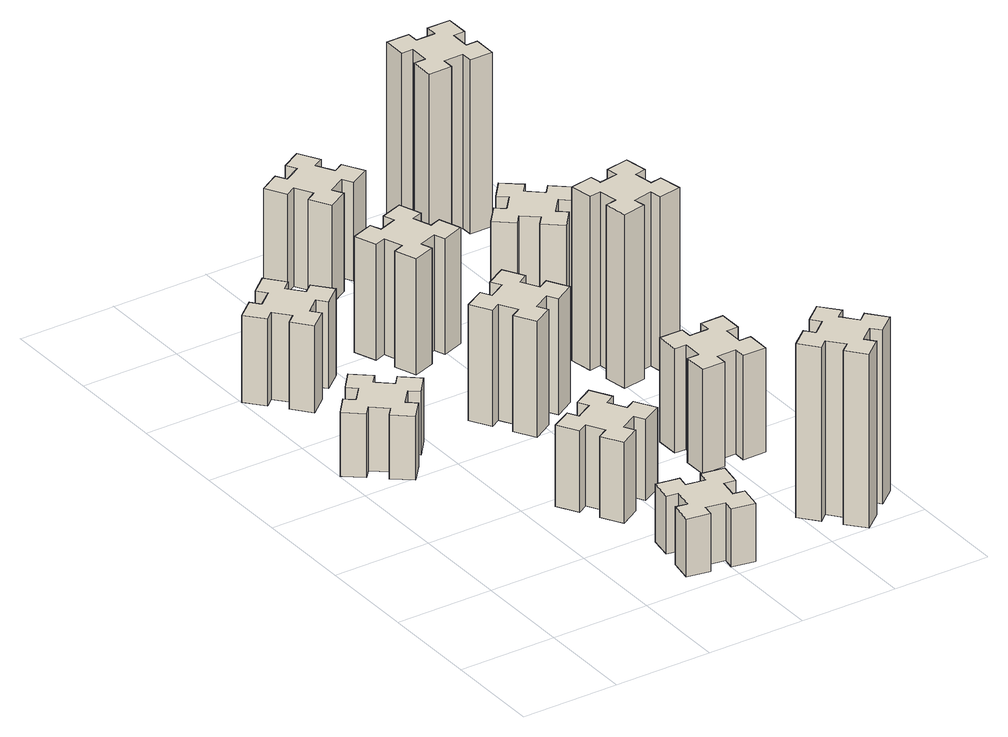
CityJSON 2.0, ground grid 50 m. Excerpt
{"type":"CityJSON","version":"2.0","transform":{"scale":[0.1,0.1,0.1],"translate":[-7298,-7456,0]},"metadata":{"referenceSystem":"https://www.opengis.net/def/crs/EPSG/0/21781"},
"CityObjects":{
"building1":{"type":"Building","attributes":{"class":"1000","function":"1000","usage":"1000","yearOfConstruction":2016,"roofType":"1000","measuredHeight":33,"storeysAboveGround":30,"storeysBelowGround":0},"geometry":[{"type":"Solid","lod":"1","boundaries":[[[[0,1,2,3,4,5,6,7,8,9,10,11,12,13,14,15,16,17,18,19]],[[17,16,20,21]],[[16,15,22,20]],[[15,14,23,22]],[[14,13,24,23]],[[13,12,25,24]],[[12,11,26,25]],[[11,10,27,26]],[[10,9,28,27]],[[9,8,29,28]],[[8,7,30,29]],[[7,6,31,30]],[[6,5,32,31]],[[5,4,33,32]],[[4,3,34,33]],[[3,2,35,34]],[[2,1,36,35]],[[1,0,37,36]],[[0,19,38,37]],[[19,18,39,38]],[[18,17,21,39]],[[24,25,26,27,28,29,30,31,32,33,34,35,36,37,38,39,21,20,22,23]]]]}]},
"building2":{"type":"Building","attributes":{"class":"1000","function":"1000","usage":"1000","yearOfConstruction":2016,"roofType":"1000","measuredHeight":45,"storeysAboveGround":30,"storeysBelowGround":0},"geometry":[{"type":"Solid","lod":"1","boundaries":[[[[40,41,42,43,44,45,46,47,48,49,50,51,52,53,54,55,56,57,58,59]],[[57,56,60,61]],[[56,55,62,60]],[[55,54,63,62]],[[54,53,64,63]],[[53,52,65,64]],[[52,51,66,65]],[[51,50,67,66]],[[50,49,68,67]],[[49,48,69,68]],[[48,47,70,69]],[[47,46,71,70]],[[46,45,72,71]],[[45,44,73,72]],[[44,43,74,73]],[[43,42,75,74]],[[42,41,76,75]],[[41,40,77,76]],[[40,59,78,77]],[[59,58,79,78]],[[58,57,61,79]],[[64,65,66,67,68,69,70,71,72,73,74,75,76,77,78,79,61,60,62,63]]]]}]},
"building3":{"type":"Building","attributes":{"class":"1000","function":"1000","usage":"1000","yearOfConstruction":2016,"roofType":"1000","measuredHeight":30,"storeysAboveGround":30,"storeysBelowGround":0},"geometry":[{"type":"Solid","lod":"1","boundaries":[[[[80,81,82,83,84,85,86,87,88,89,90,91,92,93,94,95,96,97,98,99]],[[97,96,100,101]],[[96,95,102,100]],[[95,94,103,102]],[[94,93,104,103]],[[93,92,105,104]],[[92,91,106,105]],[[91,90,107,106]],[[90,89,108,107]],[[89,88,109,108]],[[88,87,110,109]],[[87,86,111,110]],[[86,85,112,111]],[[85,84,113,112]],[[84,83,114,113]],[[83,82,115,114]],[[82,81,116,115]],[[81,80,117,116]],[[80,99,118,117]],[[99,98,119,118]],[[98,97,101,119]],[[104,105,106,107,108,109,110,111,112,113,114,115,116,117,118,119,101,100,102,103]]]]}]},
"building4":{"type":"Building","attributes":{"class":"1000","function":"1000","usage":"1000","yearOfConstruction":2016,"roofType":"1000","measuredHeight":42,"storeysAboveGround":30,"storeysBelowGround":0},"geometry":[{"type":"Solid","lod":"1","boundaries":[[[[120,121,122,123,124,125,126,127,128,129,130,131,132,133,134,135,136,137,138,139]],[[137,136,140,141]],[[136,135,142,140]],[[135,134,143,142]],[[134,133,144,143]],[[133,132,145,144]],[[132,131,146,145]],[[131,130,147,146]],[[130,129,148,147]],[[129,128,149,148]],[[128,127,150,149]],[[127,126,151,150]],[[126,125,152,151]],[[125,124,153,152]],[[124,123,154,153]],[[123,122,155,154]],[[122,121,156,155]],[[121,120,157,156]],[[120,139,158,157]],[[139,138,159,158]],[[138,137,141,159]],[[144,145,146,147,148,149,150,151,152,153,154,155,156,157,158,159,141,140,142,143]]]]}]},
"building5":{"type":"Building","attributes":{"class":"1000","function":"1000","usage":"1000","yearOfConstruction":2016,"roofType":"1000","measuredHeight":60,"storeysAboveGround":30,"storeysBelowGround":0},"geometry":[{"type":"Solid","lod":"1","boundaries":[[[[160,161,162,163,164,165,166,167,168,169,170,171,172,173,174,175,176,177,178,179]],[[177,176,180,181]],[[176,175,182,180]],[[175,174,183,182]],[[174,173,184,183]],[[173,172,185,184]],[[172,171,186,185]],[[171,170,187,186]],[[170,169,188,187]],[[169,168,189,188]],[[168,167,190,189]],[[167,166,191,190]],[[166,165,192,191]],[[165,164,193,192]],[[164,163,194,193]],[[163,162,195,194]],[[162,161,196,195]],[[161,160,197,196]],[[160,179,198,197]],[[179,178,199,198]],[[178,177,181,199]],[[184,185,186,187,188,189,190,191,192,193,194,195,196,197,198,199,181,180,182,183]]]]}]},
"building6":{"type":"Building","attributes":{"class":"1000","function":"1000","usage":"1000","yearOfConstruction":2016,"roofType":"1000","measuredHeight":60,"storeysAboveGround":30,"storeysBelowGround":0},"geometry":[{"type":"Solid","lod":"1","boundaries":[[[[200,201,202,203,204,205,206,207,208,209,210,211,212,213,214,215,216,217,218,219]],[[217,216,220,221]],[[216,215,222,220]],[[215,214,223,222]],[[214,213,224,223]],[[213,212,225,224]],[[212,211,226,225]],[[211,210,227,226]],[[210,209,228,227]],[[209,208,229,228]],[[208,207,230,229]],[[207,206,231,230]],[[206,205,232,231]],[[205,204,233,232]],[[204,203,234,233]],[[203,202,235,234]],[[202,201,236,235]],[[201,200,237,236]],[[200,219,238,237]],[[219,218,239,238]],[[218,217,221,239]],[[224,225,226,227,228,229,230,231,232,233,234,235,236,237,238,239,221,220,222,223]]]]}]},
"building7":{"type":"Building","attributes":{"class":"1000","function":"1000","usage":"1000","yearOfConstruction":2016,"roofType":"1000","measuredHeight":90,"storeysAboveGround":30,"storeysBelowGround":0},"geometry":[{"type":"Solid","lod":"1","boundaries":[[[[240,241,242,243,244,245,246,247,248,249,250,251,252,253,254,255,256,257,258,259]],[[257,256,260,261]],[[256,255,262,260]],[[255,254,263,262]],[[254,253,264,263]],[[253,252,265,264]],[[252,251,266,265]],[[251,250,267,266]],[[250,249,268,267]],[[249,248,269,268]],[[248,247,270,269]],[[247,246,271,270]],[[246,245,272,271]],[[245,244,273,272]],[[244,243,274,273]],[[243,242,275,274]],[[242,241,276,275]],[[241,240,277,276]],[[240,259,278,277]],[[259,258,279,278]],[[258,257,261,279]],[[264,265,266,267,268,269,270,271,272,273,274,275,276,277,278,279,261,260,262,263]]]]}]},
"building8":{"type":"Building","attributes":{"class":"1000","function":"1000","usage":"1000","yearOfConstruction":2016,"roofType":"1000","measuredHeight":54,"storeysAboveGround":30,"storeysBelowGround":0},"geometry":[{"type":"Solid","lod":"1","boundaries":[[[[280,281,282,283,284,285,286,287,288,289,290,291,292,293,294,295,296,297,298,299]],[[297,296,300,301]],[[296,295,302,300]],[[295,294,303,302]],[[294,293,304,303]],[[293,292,305,304]],[[292,291,306,305]],[[291,290,307,306]],[[290,289,308,307]],[[289,288,309,308]],[[288,287,310,309]],[[287,286,311,310]],[[286,285,312,311]],[[285,284,313,312]],[[284,283,314,313]],[[283,282,315,314]],[[282,281,316,315]],[[281,280,317,316]],[[280,299,318,317]],[[299,298,319,318]],[[298,297,301,319]],[[304,305,306,307,308,309,310,311,312,313,314,315,316,317,318,319,301,300,302,303]]]]}]},
"building9":{"type":"Building","attributes":{"class":"1000","function":"1000","usage":"1000","yearOfConstruction":2016,"roofType":"1000","measuredHeight":51,"storeysAboveGround":30,"storeysBelowGround":0},"geometry":[{"type":"Solid","lod":"1","boundaries":[[[[320,321,322,323,324,325,326,327,328,329,330,331,332,333,334,335,336,337,338,339]],[[337,336,340,341]],[[336,335,342,340]],[[335,334,343,342]],[[334,333,344,343]],[[333,332,345,344]],[[332,331,346,345]],[[331,330,347,346]],[[330,329,348,347]],[[329,328,349,348]],[[328,327,350,349]],[[327,326,351,350]],[[326,325,352,351]],[[325,324,353,352]],[[324,323,354,353]],[[323,322,355,354]],[[322,321,356,355]],[[321,320,357,356]],[[320,339,358,357]],[[339,338,359,358]],[[338,337,341,359]],[[344,345,346,347,348,349,350,351,352,353,354,355,356,357,358,359,341,340,342,343]]]]}]},
"building10":{"type":"Building","attributes":{"class":"1000","function":"1000","usage":"1000","yearOfConstruction":2016,"roofType":"1000","measuredHeight":90,"storeysAboveGround":30,"storeysBelowGround":0},"geometry":[{"type":"Solid","lod":"1","boundaries":[[[[360,361,362,363,364,365,366,367,368,369,370,371,372,373,374,375,376,377,378,379]],[[377,376,380,381]],[[376,375,382,380]],[[375,374,383,382]],[[374,373,384,383]],[[373,372,385,384]],[[372,371,386,385]],[[371,370,387,386]],[[370,369,388,387]],[[369,368,389,388]],[[368,367,390,389]],[[367,366,391,390]],[[366,365,392,391]],[[365,364,393,392]],[[364,363,394,393]],[[363,362,395,394]],[[362,361,396,395]],[[361,360,397,396]],[[360,379,398,397]],[[379,378,399,398]],[[378,377,381,399]],[[384,385,386,387,388,389,390,391,392,393,394,395,396,397,398,399,381,380,382,383]]]]}]},
"building11":{"type":"Building","attributes":{"class":"1000","function":"1000","usage":"1000","yearOfConstruction":2016,"roofType":"1000","measuredHeight":45,"storeysAboveGround":30,"storeysBelowGround":0},"geometry":[{"type":"Solid","lod":"1","boundaries":[[[[400,401,402,403,404,405,406,407,408,409,410,411,412,413,414,415,416,417,418,419]],[[417,416,420,421]],[[416,415,422,420]],[[415,414,423,422]],[[414,413,424,423]],[[413,412,425,424]],[[412,411,426,425]],[[411,410,427,426]],[[410,409,428,427]],[[409,408,429,428]],[[408,407,430,429]],[[407,406,431,430]],[[406,405,432,431]],[[405,404,433,432]],[[404,403,434,433]],[[403,402,435,434]],[[402,401,436,435]],[[401,400,437,436]],[[400,419,438,437]],[[419,418,439,438]],[[418,417,421,439]],[[424,425,426,427,428,429,430,431,432,433,434,435,436,437,438,439,421,420,422,423]]]]}]},
"building12":{"type":"Building","attributes":{"class":"1000","function":"1000","usage":"1000","yearOfConstruction":2016,"roofType":"1000","measuredHeight":90,"storeysAboveGround":30,"storeysBelowGround":0},"geometry":[{"type":"Solid","lod":"1","boundaries":[[[[440,441,442,443,444,445,446,447,448,449,450,451,452,453,454,455,456,457,458,459]],[[457,456,460,461]],[[456,455,462,460]],[[455,454,463,462]],[[454,453,464,463]],[[453,452,465,464]],[[452,451,466,465]],[[451,450,467,466]],[[450,449,468,467]],[[449,448,469,468]],[[448,447,470,469]],[[447,446,471,470]],[[446,445,472,471]],[[445,444,473,472]],[[444,443,474,473]],[[443,442,475,474]],[[442,441,476,475]],[[441,440,477,476]],[[440,459,478,477]],[[459,458,479,478]],[[458,457,461,479]],[[464,465,466,467,468,469,470,471,472,473,474,475,476,477,478,479,461,460,462,463]]]]}]}
},
"vertices":[
[297,1616,0],[362,1693,0],[408,1654,0],[485,1746,0],[393,1823,0],[354,1777,0],[278,1842,0],[316,1888,0],[224,1965,0],[147,1873,0],[193,1834,0],[129,1758,0],[83,1796,0],[6,1704,0],[98,1627,0],[136,1673,0],[213,1609,0],[174,1563,0],[266,1486,0],[343,1578,0],[213,1609,330],[174,1563,330],[136,1673,330],[98,1627,330],[6,1704,330],[83,1796,330],[129,1758,330],[193,1834,330],[147,1873,330],[224,1965,330],[316,1888,330],[278,1842,330],[354,1777,330],[393,1823,330],[485,1746,330],[408,1654,330],[362,1693,330],[297,1616,330],[343,1578,330],[266,1486,330],
[278,2349,0],[354,2413,0],[393,2367,0],[485,2444,0],[408,2536,0],[362,2498,0],[297,2574,0],[343,2613,0],[266,2705,0],[174,2628,0],[213,2582,0],[136,2517,0],[98,2563,0],[6,2486,0],[83,2394,0],[129,2433,0],[193,2356,0],[147,2318,0],[224,2226,0],[316,2303,0],[193,2356,450],[147,2318,450],[129,2433,450],[83,2394,450],[6,2486,450],[98,2563,450],[136,2517,450],[213,2582,450],[174,2628,450],[266,2705,450],[343,2613,450],[297,2574,450],[362,2498,450],[408,2536,450],[485,2444,450],[393,2367,450],[354,2413,450],[278,2349,450],[316,2303,450],[224,2226,450],
[886,314,0],[868,215,0],[809,226,0],[788,107,0],[907,87,0],[917,146,0],[1015,128,0],[1005,69,0],[1123,48,0],[1144,167,0],[1085,177,0],[1102,275,0],[1161,265,0],[1182,383,0],[1064,404,0],[1054,345,0],[955,362,0],[966,421,0],[847,442,0],[827,324,0],[955,362,300],[966,421,300],[1054,345,300],[1064,404,300],[1182,383,300],[1161,265,300],[1102,275,300],[1085,177,300],[1144,167,300],[1123,48,300],[1005,69,300],[1015,128,300],[917,146,300],[907,87,300],[788,107,300],[809,226,300],[868,215,300],[886,314,300],[827,324,300],[847,442,300],
[874,1006,0],[787,956,0],[757,1008,0],[653,948,0],[713,844,0],[765,874,0],[815,787,0],[763,757,0],[823,653,0],[927,713,0],[897,765,0],[984,815,0],[1014,763,0],[1118,823,0],[1058,927,0],[1006,897,0],[956,984,0],[1008,1014,0],[948,1118,0],[844,1058,0],[956,984,420],[1008,1014,420],[1006,897,420],[1058,927,420],[1118,823,420],[1014,763,420],[984,815,420],[897,765,420],[927,713,420],[823,653,420],[763,757,420],[815,787,420],[765,874,420],[713,844,420],[653,948,420],[757,1008,420],[787,956,420],[874,1006,420],[844,1058,420],[948,1118,420],
[1106,1737,0],[1056,1824,0],[1108,1854,0],[1048,1958,0],[944,1898,0],[974,1846,0],[887,1796,0],[857,1848,0],[753,1788,0],[813,1684,0],[865,1714,0],[915,1627,0],[863,1597,0],[923,1493,0],[1027,1553,0],[997,1605,0],[1084,1655,0],[1114,1603,0],[1218,1663,0],[1158,1767,0],[1084,1655,600],[1114,1603,600],[997,1605,600],[1027,1553,600],[923,1493,600],[863,1597,600],[915,1627,600],[865,1714,600],[813,1684,600],[753,1788,600],[857,1848,600],[887,1796,600],[974,1846,600],[944,1898,600],[1048,1958,600],[1108,1854,600],[1056,1824,600],[1106,1737,600],[1158,1767,600],[1218,1663,600],
[876,2345,0],[970,2379,0],[990,2323,0],[1103,2364,0],[1062,2477,0],[1006,2456,0],[972,2550,0],[1028,2570,0],[987,2683,0],[874,2642,0],[895,2586,0],[801,2552,0],[780,2608,0],[667,2567,0],[709,2454,0],[765,2475,0],[799,2381,0],[743,2360,0],[784,2247,0],[897,2289,0],[799,2381,600],[743,2360,600],[765,2475,600],[709,2454,600],[667,2567,600],[780,2608,600],[801,2552,600],[895,2586,600],[874,2642,600],[987,2683,600],[1028,2570,600],[972,2550,600],[1006,2456,600],[1062,2477,600],[1103,2364,600],[990,2323,600],[970,2379,600],[876,2345,600],[897,2289,600],[784,2247,600],
[1758,129,0],[1834,193,0],[1873,147,0],[1965,224,0],[1888,316,0],[1842,278,0],[1777,354,0],[1823,393,0],[1746,485,0],[1654,408,0],[1693,362,0],[1616,297,0],[1578,343,0],[1486,266,0],[1563,174,0],[1609,213,0],[1673,136,0],[1627,98,0],[1704,6,0],[1796,83,0],[1673,136,900],[1627,98,900],[1609,213,900],[1563,174,900],[1486,266,900],[1578,343,900],[1616,297,900],[1693,362,900],[1654,408,900],[1746,485,900],[1823,393,900],[1777,354,900],[1842,278,900],[1888,316,900],[1965,224,900],[1873,147,900],[1834,193,900],[1758,129,900],[1796,83,900],[1704,6,900],
[1475,875,0],[1575,875,0],[1575,815,0],[1695,815,0],[1695,935,0],[1635,935,0],[1635,1035,0],[1695,1035,0],[1695,1155,0],[1575,1155,0],[1575,1095,0],[1475,1095,0],[1475,1155,0],[1355,1155,0],[1355,1035,0],[1415,1035,0],[1415,935,0],[1355,935,0],[1355,815,0],[1475,815,0],[1415,935,540],[1355,935,540],[1415,1035,540],[1355,1035,540],[1355,1155,540],[1475,1155,540],[1475,1095,540],[1575,1095,540],[1575,1155,540],[1695,1155,540],[1695,1035,540],[1635,1035,540],[1635,935,540],[1695,935,540],[1695,815,540],[1575,815,540],[1575,875,540],[1475,875,540],[1475,815,540],[1355,815,540],
[1006,3217,0],[956,3304,0],[1008,3334,0],[948,3438,0],[844,3378,0],[874,3326,0],[787,3276,0],[757,3328,0],[653,3268,0],[713,3164,0],[765,3194,0],[815,3107,0],[763,3077,0],[823,2973,0],[927,3033,0],[897,3085,0],[984,3135,0],[1014,3083,0],[1118,3143,0],[1058,3247,0],[984,3135,510],[1014,3083,510],[897,3085,510],[927,3033,510],[823,2973,510],[763,3077,510],[815,3107,510],[765,3194,510],[713,3164,510],[653,3268,510],[757,3328,510],[787,3276,510],[874,3326,510],[844,3378,510],[948,3438,510],[1008,3334,510],[956,3304,510],[1006,3217,510],[1058,3247,510],[1118,3143,510],
[1655,1942,0],[1557,1925,0],[1547,1984,0],[1428,1963,0],[1449,1845,0],[1508,1855,0],[1526,1757,0],[1467,1747,0],[1487,1628,0],[1606,1649,0],[1595,1708,0],[1694,1726,0],[1704,1667,0],[1822,1687,0],[1801,1806,0],[1742,1795,0],[1725,1894,0],[1784,1904,0],[1763,2022,0],[1645,2001,0],[1725,1894,900],[1784,1904,900],[1742,1795,900],[1801,1806,900],[1822,1687,900],[1704,1667,900],[1694,1726,900],[1595,1708,900],[1606,1649,900],[1487,1628,900],[1467,1747,900],[1526,1757,900],[1508,1855,900],[1449,1845,900],[1428,1963,900],[1547,1984,900],[1557,1925,900],[1655,1942,900],[1645,2001,900],[1763,2022,900],
[1734,2617,0],[1658,2682,0],[1696,2728,0],[1604,2805,0],[1527,2713,0],[1573,2674,0],[1509,2598,0],[1463,2636,0],[1386,2544,0],[1478,2467,0],[1516,2513,0],[1593,2449,0],[1554,2403,0],[1646,2326,0],[1723,2418,0],[1677,2456,0],[1742,2533,0],[1788,2494,0],[1865,2586,0],[1773,2663,0],[1742,2533,450],[1788,2494,450],[1677,2456,450],[1723,2418,450],[1646,2326,450],[1554,2403,450],[1593,2449,450],[1516,2513,450],[1478,2467,450],[1386,2544,450],[1463,2636,450],[1509,2598,450],[1573,2674,450],[1527,2713,450],[1604,2805,450],[1696,2728,450],[1658,2682,450],[1734,2617,450],[1773,2663,450],[1865,2586,450],
[1575,3195,0],[1675,3195,0],[1675,3135,0],[1795,3135,0],[1795,3255,0],[1735,3255,0],[1735,3355,0],[1795,3355,0],[1795,3475,0],[1675,3475,0],[1675,3415,0],[1575,3415,0],[1575,3475,0],[1455,3475,0],[1455,3355,0],[1515,3355,0],[1515,3255,0],[1455,3255,0],[1455,3135,0],[1575,3135,0],[1515,3255,900],[1455,3255,900],[1515,3355,900],[1455,3355,900],[1455,3475,900],[1575,3475,900],[1575,3415,900],[1675,3415,900],[1675,3475,900],[1795,3475,900],[1795,3355,900],[1735,3355,900],[1735,3255,900],[1795,3255,900],[1795,3135,900],[1675,3135,900],[1675,3195,900],[1575,3195,900],[1575,3135,900],[1455,3135,900]
]}
